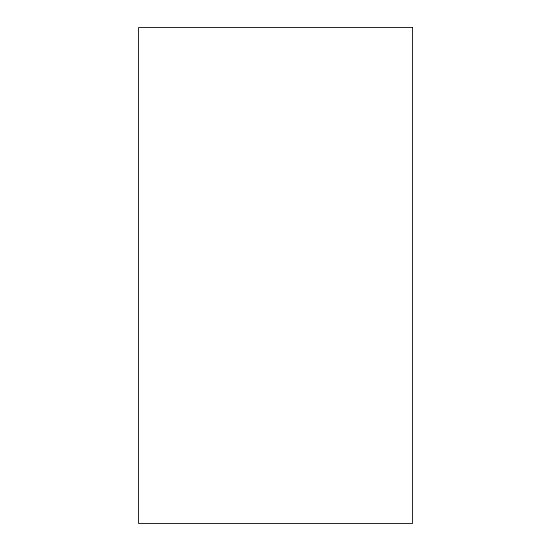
<?xml version="1.0" encoding="UTF-8"?>
<svg xmlns="http://www.w3.org/2000/svg" width="551" height="551" viewBox="0 0 551 551"><rect width="100%" height="100%" fill="white"/><g stroke="black" fill="none" stroke-linecap="round" stroke-linejoin="round"><path stroke-width="0.83" d="M412.485 27.55L138.515 27.55L138.515 523.45L412.485 523.45L412.485 27.55"/></g></svg>
